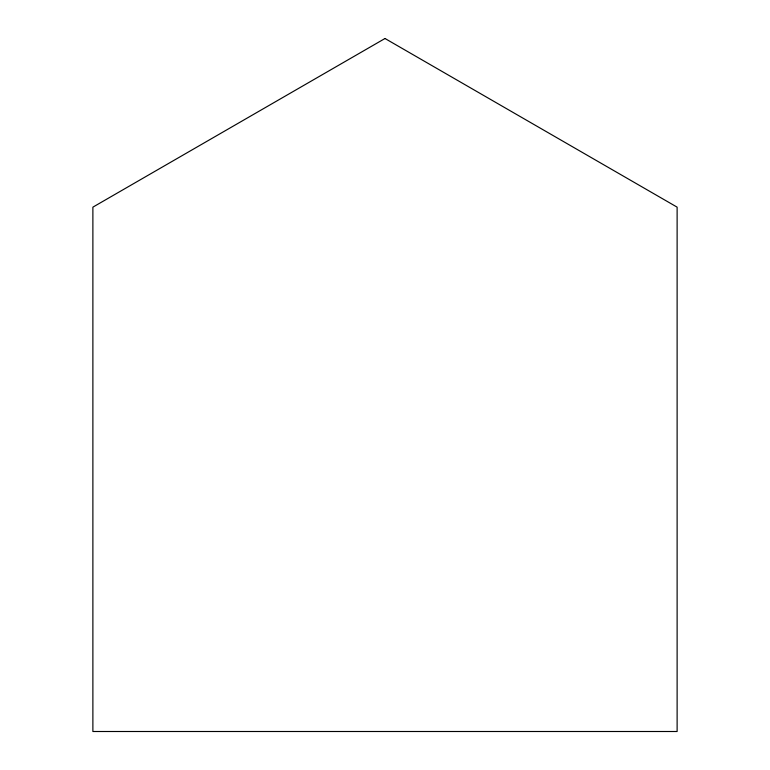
<?xml version="1.0" encoding="UTF-8"?>
<svg xmlns="http://www.w3.org/2000/svg" width="770" height="770" viewBox="0 0 770 770"><rect width="100%" height="100%" fill="white"/><g stroke="black" fill="none" stroke-linecap="round" stroke-linejoin="round"><path stroke-width="1.16" d="M385 38.5L92.881 207.149L92.881 731.5L677.119 731.5L677.119 207.149L385 38.5"/></g></svg>
